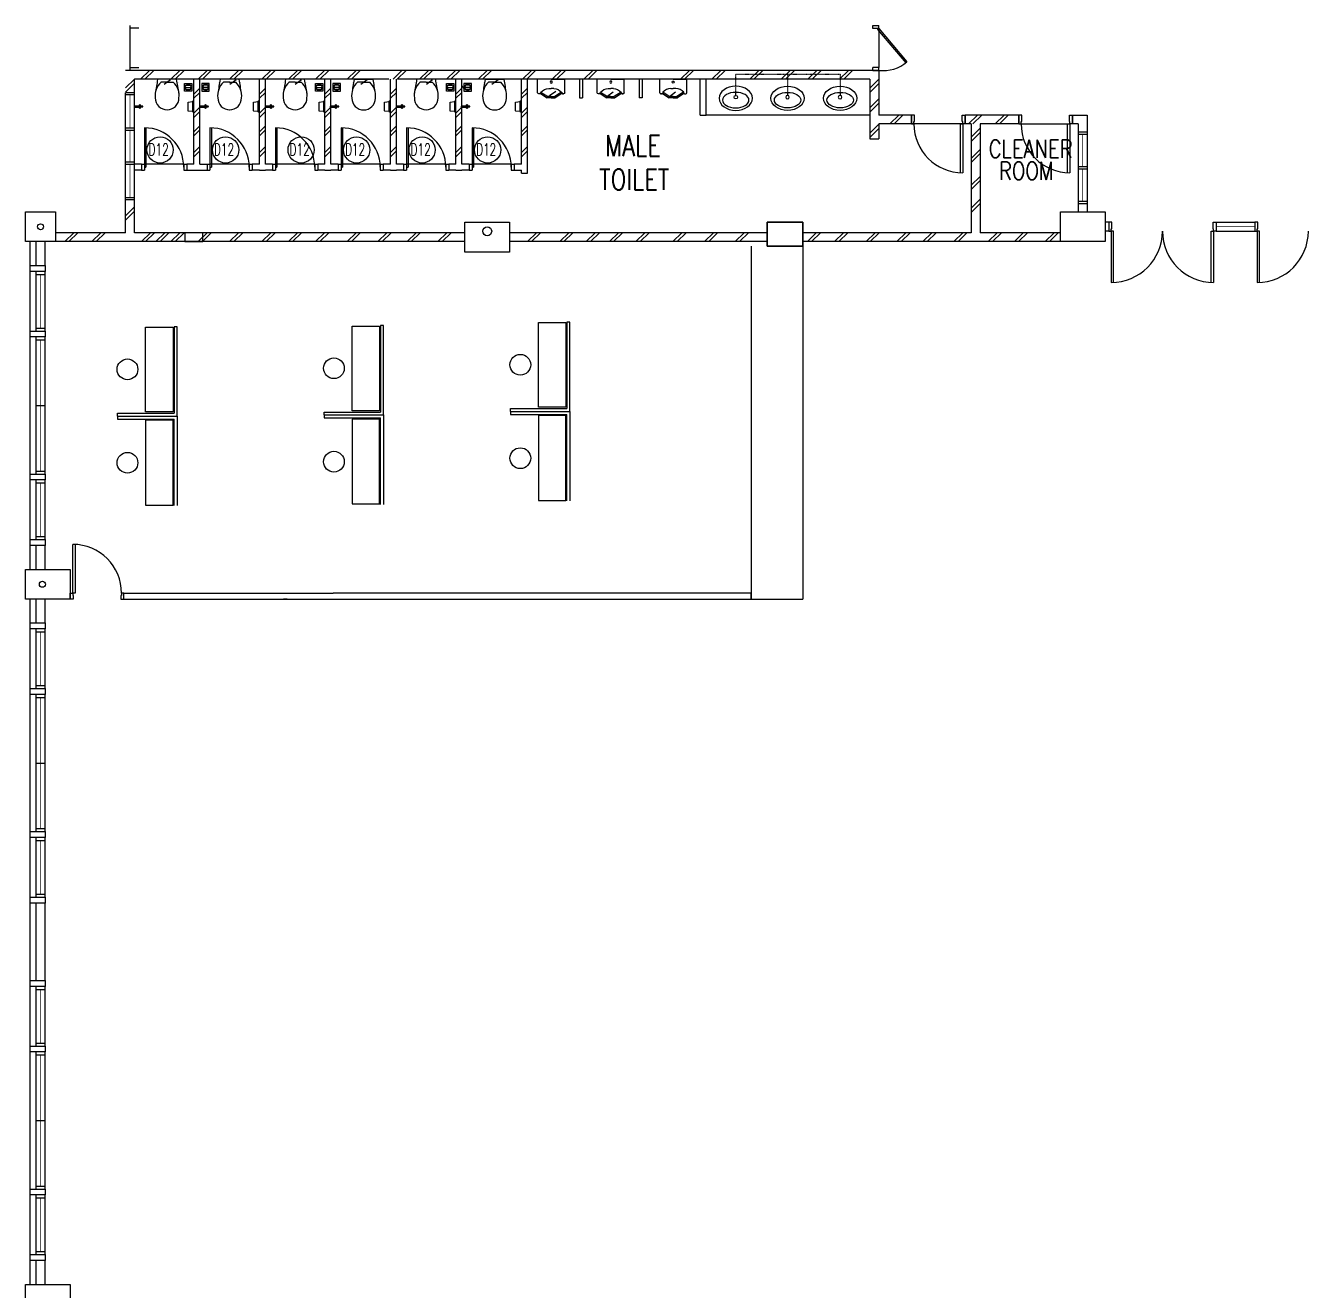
# Model space of a CAD drawing. Header units: feet. Extents: x 1670660 to 1747348, y -842699 to -759674.
# Drawn here: x 1678210 to 1699748, y -808274 to -787049 of the extents above; entities that cross this region are included whole.
import ezdxf
from ezdxf.enums import TextEntityAlignment as Align

# ---------------------------------------------------------------- set-up
doc = ezdxf.new("R2010")
doc.units = ezdxf.units.FT
doc.header["$LTSCALE"] = 13
doc.header["$MEASUREMENT"] = 0
doc.linetypes.add('DIVIDE', pattern=[1.25, 0.5, -0.25, 0, -0.25, 0, -0.25])
doc.layers.get('0').update_dxf_attribs({"linetype": 'CONTINUOUS'})
for name, color, linetype in [('COL', 3, 'CONTINUOUS'), ('COL-ENGR', 31, 'CONTINUOUS'), ('DOOR', 5, 'CONTINUOUS'), ('DR', 7, 'CONTINUOUS'), ('FIT', 5, 'CONTINUOUS'), ('FITT', 5, 'CONTINUOUS'), ('H', 1, 'CONTINUOUS'), ('partition', 7, 'CONTINUOUS'), ('PIPE', 5, 'DIVIDE'), ('RWDP', 145, 'CONTINUOUS'), ('SANI', 7, 'CONTINUOUS'), ('T25', 7, 'CONTINUOUS'), ('txt', 7, 'CONTINUOUS'), ('VP', 100, 'CONTINUOUS'), ('WALL', 2, 'CONTINUOUS'), ('WIN', 5, 'CONTINUOUS'), ('WIN-T', 7, 'CONTINUOUS'), ('WP', 50, 'DIVIDE')]:
    doc.layers.add(name, color=color, linetype=linetype)
doc.styles.add('ROMANS', font='romans')

# ---------------------------------------------------------------- blocks, each defined once
blk = doc.blocks.new('100FT')
at = {"layer": 'PIPE', "linetype": 'Continuous'}
blk.add_circle((0, 0), 50, dxfattribs=at)
at = {"layer": 'WP', "linetype": 'Continuous'}
for p, q in [((-37, 34), (37, 34)), ((-50, -3), (50, -3)), ((-34, -37), (34, -37))]:
    blk.add_line(p, q, dxfattribs=at)
blk = doc.blocks.new('A$C7CE3714C')
at = {"layer": 'FIT'}
blk.add_lwpolyline([(0, 0), (126, 0), (126, 126), (0, 126)], close=True, dxfattribs=at)
at = {"layer": 'FIT', "xscale": -1}
blk.add_blockref('100FT', (63, 66), dxfattribs=at)
blk = doc.blocks.new('DR-900-B')
at = {"layer": 'DR'}
for p, q in [((0, 900), (-150, 900)), ((-150, 900), (-150, 860)), ((0, 850), (0, 900)), ((-150, 860), (-110, 860)), ((-110, 860), (-110, 850)), ((-110, 850), (0, 850)), ((-150, 40), (-970, 40)), ((-969, 80), (-150, 80)), ((-150, 80), (-150, 40)), ((-150, 40), (-110, 40)), ((-150, 0), (-150, 40)), ((0, 0), (-150, 0)), ((-110, 50), (0, 50)), ((-110, 40), (-110, 50)), ((0, 50), (0, 0))]:
    blk.add_line(p, q, dxfattribs=at)
blk.add_arc((-150, 40), 820, 90, 180, dxfattribs=at)
blk = doc.blocks.new('UR')
at = {"color": 7}
for p, q in [((0, 157), (-227, 157)), ((-227, -68), (-227, 157)), ((-43, 0), (0, 0)), ((0, 157), (228, 157)), ((43, 0), (0, 0)), ((228, -68), (228, 157)), ((-190, -88), (-207, -88)), ((-179, -83), (-68, -152)), ((-172, -59), (-58, -131)), ((0, -153), (-68, -153)), ((0, -131), (-58, -131)), ((0, -131), (58, -131)), ((0, -153), (68, -153)), ((172, -59), (58, -131)), ((179, -83), (68, -152)), ((190, -88), (208, -88))]:
    blk.add_line(p, q, dxfattribs=at)
blk.add_circle((-1, 111), 16.9, dxfattribs=at)
for centre, radius, start, end in [((-42, -174), 175, 90.221, 139.2623), ((42, -174), 175, 40.7377, 89.779), ((-207, -68), 20, 180, 270), ((-194, -70), 18.3, 252.6976, 328.5201), ((-115, -86), 64.8, 158.2045, 175.535), ((115, -86), 64.8, 4.465, 21.7955), ((194, -70), 18.3, 211.4799, 287.3024), ((208, -68), 20, 270, 0)]:
    blk.add_arc(centre, radius, start, end, dxfattribs=at)
blk = doc.blocks.new('ELLIPSE')
blk.add_circle((0.5, 0.5), 0.5)
blk = doc.blocks.new('BASIN-01')
blk.add_circle((0, 0), 30.3)
for p, xscale, yscale, zscale in [((279, -221), -559.6811780125836, 404.3346891934725, 559.6811780125837), ((220, -179), -444.6356025322193, 259.9294430529471, 444.6356025322195)]:
    blk.add_blockref('ELLIPSE', p, dxfattribs=dict(xscale=xscale, yscale=yscale, zscale=zscale))
blk = doc.blocks.new('DR-1800-B')
at = {"layer": 'DR'}
for p, q in [((-50, 0), (0, 0)), ((0, 0), (0, -150)), ((-1800, 0), (-1800, -150)), ((-1750, 0), (-1800, 0)), ((-1800, -150), (-1760, -150)), ((-1760, -150), (-1760, -110)), ((-1760, -110), (-1750, -110)), ((-1760, -150), (-1760, -1010)), ((-1720, -150), (-1760, -150)), ((-1750, -110), (-1750, 0)), ((-1720, -1009), (-1720, -150)), ((-80, -1009), (-80, -150)), ((-80, -150), (-40, -150)), ((-50, -110), (-50, 0)), ((-40, -110), (-50, -110)), ((-40, -150), (-40, -110)), ((-40, -150), (-40, -1010)), ((0, -150), (-40, -150))]:
    blk.add_line(p, q, dxfattribs=at)
for centre, start, end in [((-1760, -150), 270, 0), ((-40, -150), 180.0001, 270)]:
    blk.add_arc(centre, 860, start, end, dxfattribs=at)
blk = doc.blocks.new('d900-1b1')
at = {"layer": 'DR'}
for p, q in [((40, 100), (40, 920)), ((80, 919), (80, 100)), ((0, 0), (0, 100)), ((0, 100), (40, 100)), ((50, 0), (0, 0)), ((80, 100), (40, 100)), ((40, 100), (40, 60)), ((40, 60), (50, 60)), ((50, 60), (50, 0)), ((860, 60), (850, 60)), ((850, 60), (850, 0)), ((850, 0), (900, 0)), ((860, 100), (860, 60)), ((900, 100), (860, 100)), ((900, 0), (900, 100))]:
    blk.add_line(p, q, dxfattribs=at)
blk.add_arc((40, 100), 820, 0, 90, dxfattribs=at)

msp = doc.modelspace()

# ---------------------------------------------------------------- linework, layer by layer
at = {"color": 0}
for p, q in [((1678285.2, -796174.1), (1678285.2, -790674.1)), ((1678285.2, -802174.1), (1678285.2, -796674.1)), ((1678285.2, -808174.1), (1678285.2, -802174.1))]:
    msp.add_line(p, q, dxfattribs=at)
at = {"layer": 'COL', "color": 0}
for points in [[(1678210.2, -790174.1), (1678710.2, -790174.1), (1678710.2, -790674.1), (1678210.2, -790674.1)], [(1696335.2, -790174.1), (1696335.2, -790674.1), (1695585.2, -790674.1), (1695585.2, -790174.1)], [(1686335.2, -790849.1), (1685585.2, -790849.1), (1685585.2, -790349.1), (1686335.2, -790349.1)], [(1690660.2, -790749.1), (1691260.2, -790749.1), (1691260.2, -790349.1), (1690660.2, -790349.1)], [(1680885.2, -790674.1), (1681185.2, -790674.1), (1681185.2, -790524.1), (1680885.2, -790524.1)], [(1678210.2, -796174.1), (1678960.2, -796174.1), (1678960.2, -796674.1), (1678210.2, -796674.1)], [(1678210.2, -808174.1), (1678960.2, -808174.1), (1678960.2, -808674.1), (1678210.2, -808674.1)]]:
    msp.add_lwpolyline(points, close=True, dxfattribs=at)
at = {"layer": 'COL-ENGR', "color": 0}
msp.add_lwpolyline([(1691260.2, -790749.1), (1690660.2, -790749.1), (1690660.2, -790349.1), (1691260.2, -790349.1)], close=True, dxfattribs=at)
at = {"layer": 'DOOR', "color": 0}
for p, q in [((1692435.2, -787099.1), (1692435.2, -787049.1)), ((1692435.2, -787049.1), (1692535.2, -787049.1)), ((1692535.2, -787099.1), (1692435.2, -787099.1)), ((1692515.9, -787115), (1692535.2, -787099.1)), ((1692515.9, -787115), (1692989.5, -787670.1)), ((1692535.2, -787099.1), (1692535.2, -787049.1)), ((1692535.2, -787099.1), (1693008.3, -787653.6)), ((1692535.6, -787099.1), (1692535.6, -787749.1)), ((1692535.6, -787749.1), (1692435.6, -787749.1)), ((1692435.6, -787799.1), (1692435.6, -787749.1)), ((1692435.6, -787799.1), (1692535.6, -787799.1)), ((1692535.6, -787799.1), (1692535.6, -787749.1))]:
    msp.add_line(p, q, dxfattribs=at)
msp.add_arc((1692609.9, -787199.8), 603.9, 262.93953, 311.27829, dxfattribs=at)
at = {"layer": 'DR', "color": 0, "ltscale": 10000}
for p, q in [((1693945.2, -788699.1), (1693085.2, -788699.1)), ((1695745.2, -788702.6), (1694885.2, -788702.6))]:
    msp.add_line(p, q, dxfattribs=at)
at = {"layer": 'DR', "color": 0}
for p, q in [((1680205.2, -788764.1), (1680205.2, -789474.1)), ((1680230.2, -788764.6), (1680230.2, -789424.1)), ((1681305.2, -788764.1), (1681305.2, -789474.1)), ((1681330.2, -788764.6), (1681330.2, -789424.1)), ((1682405.2, -788764.1), (1682405.2, -789474.1)), ((1682430.2, -788764.6), (1682430.2, -789424.1)), ((1683505.2, -788764.1), (1683505.2, -789474.1)), ((1683530.2, -788764.6), (1683530.2, -789424.1)), ((1684605.2, -788764.1), (1684605.2, -789474.1)), ((1684630.2, -788764.6), (1684630.2, -789424.1)), ((1685705.2, -788764.1), (1685705.2, -789474.1)), ((1685730.2, -788764.6), (1685730.2, -789424.1)), ((1680155.2, -789374.1), (1680155.2, -789474.1)), ((1680155.2, -789374.1), (1680205.2, -789374.1)), ((1680155.2, -789474.1), (1680205.2, -789474.1)), ((1680205.2, -789374.1), (1680205.2, -789474.1)), ((1680865.2, -789374.1), (1680205.2, -789374.1)), ((1680205.2, -789424.1), (1680230.2, -789424.1)), ((1680865.2, -789374.1), (1680865.2, -789474.1)), ((1680865.2, -789374.1), (1680915.2, -789374.1)), ((1680865.2, -789474.1), (1680915.2, -789474.1)), ((1680915.2, -789374.1), (1680915.2, -789474.1)), ((1681255.2, -789374.1), (1681255.2, -789474.1)), ((1681255.2, -789374.1), (1681305.2, -789374.1)), ((1681255.2, -789474.1), (1681305.2, -789474.1)), ((1681305.2, -789374.1), (1681305.2, -789474.1)), ((1681965.2, -789374.1), (1681305.2, -789374.1)), ((1681305.2, -789424.1), (1681330.2, -789424.1)), ((1681965.2, -789374.1), (1681965.2, -789474.1)), ((1681965.2, -789374.1), (1682015.2, -789374.1)), ((1681965.2, -789474.1), (1682015.2, -789474.1)), ((1682015.2, -789374.1), (1682015.2, -789474.1)), ((1682355.2, -789374.1), (1682355.2, -789474.1)), ((1682355.2, -789374.1), (1682405.2, -789374.1)), ((1682355.2, -789474.1), (1682405.2, -789474.1)), ((1682405.2, -789374.1), (1682405.2, -789474.1)), ((1683065.2, -789374.1), (1682405.2, -789374.1)), ((1682405.2, -789424.1), (1682430.2, -789424.1)), ((1683065.2, -789374.1), (1683065.2, -789474.1)), ((1683065.2, -789374.1), (1683115.2, -789374.1)), ((1683065.2, -789474.1), (1683115.2, -789474.1)), ((1683115.2, -789374.1), (1683115.2, -789474.1)), ((1683455.2, -789374.1), (1683455.2, -789474.1)), ((1683455.2, -789374.1), (1683505.2, -789374.1)), ((1683455.2, -789474.1), (1683505.2, -789474.1)), ((1683505.2, -789374.1), (1683505.2, -789474.1)), ((1684165.2, -789374.1), (1683505.2, -789374.1)), ((1683505.2, -789424.1), (1683530.2, -789424.1)), ((1684165.2, -789374.1), (1684165.2, -789474.1)), ((1684165.2, -789374.1), (1684215.2, -789374.1)), ((1684165.2, -789474.1), (1684215.2, -789474.1)), ((1684215.2, -789374.1), (1684215.2, -789474.1)), ((1684555.2, -789374.1), (1684555.2, -789474.1)), ((1684555.2, -789374.1), (1684605.2, -789374.1)), ((1684555.2, -789474.1), (1684605.2, -789474.1)), ((1684605.2, -789374.1), (1684605.2, -789474.1)), ((1685265.2, -789374.1), (1684605.2, -789374.1)), ((1684605.2, -789424.1), (1684630.2, -789424.1)), ((1685265.2, -789374.1), (1685265.2, -789474.1)), ((1685265.2, -789374.1), (1685315.2, -789374.1)), ((1685265.2, -789474.1), (1685315.2, -789474.1)), ((1685315.2, -789374.1), (1685315.2, -789474.1)), ((1685655.2, -789374.1), (1685655.2, -789474.1)), ((1685655.2, -789374.1), (1685705.2, -789374.1)), ((1685655.2, -789474.1), (1685705.2, -789474.1)), ((1685705.2, -789374.1), (1685705.2, -789474.1)), ((1686365.2, -789374.1), (1685705.2, -789374.1)), ((1685705.2, -789424.1), (1685730.2, -789424.1)), ((1686365.2, -789374.1), (1686365.2, -789474.1)), ((1686365.2, -789374.1), (1686415.2, -789374.1)), ((1686365.2, -789474.1), (1686415.2, -789474.1)), ((1686415.2, -789374.1), (1686415.2, -789474.1)), ((1698847.7, -790349.1), (1698847.7, -790499.1)), ((1698897.7, -790349.1), (1698847.7, -790349.1)), ((1698897.7, -790459.1), (1698897.7, -790349.1)), ((1698847.7, -790499.1), (1698887.7, -790499.1)), ((1698887.7, -790499.1), (1698887.7, -790459.1)), ((1698887.7, -790459.1), (1698897.7, -790459.1)), ((1698887.7, -790499.1), (1698887.7, -791359.1)), ((1698927.7, -790499.1), (1698887.7, -790499.1)), ((1698927.7, -791358.2), (1698927.7, -790499.1))]:
    msp.add_line(p, q, dxfattribs=at)
for centre, radius, start, end in [((1680205.2, -789424.1), 660, 0, 90), ((1681305.2, -789424.1), 660, 0, 90), ((1682405.2, -789424.1), 660, 0, 90), ((1683505.2, -789424.1), 660, 0, 90), ((1684605.2, -789424.1), 660, 0, 90), ((1685705.2, -789424.1), 660, 0, 90), ((1698887.7, -790499.1), 860, 270, 0)]:
    msp.add_arc(centre, radius, start, end, dxfattribs=at)
at = {"layer": 'FITT', "color": 0}
for p, q in [((1680040.7, -788394.1), (1680117.1, -788394.1)), ((1680040.7, -788419.1), (1680117.1, -788419.1)), ((1680124.3, -788389.8), (1680124.3, -788396.6)), ((1680124.4, -788416.5), (1680124.4, -788423.3)), ((1680134.3, -788389.8), (1680134.3, -788396.6)), ((1680134.4, -788416.5), (1680134.4, -788423.3)), ((1681140.7, -788394.1), (1681217.1, -788394.1)), ((1681140.7, -788419.1), (1681217.1, -788419.1)), ((1681224.3, -788389.8), (1681224.3, -788396.6)), ((1681224.4, -788416.5), (1681224.4, -788423.3)), ((1681234.3, -788389.8), (1681234.3, -788396.6)), ((1681234.4, -788416.5), (1681234.4, -788423.3)), ((1682240.7, -788394.1), (1682317.1, -788394.1)), ((1682240.7, -788419.1), (1682317.1, -788419.1)), ((1682324.3, -788389.8), (1682324.3, -788396.6)), ((1682324.4, -788416.5), (1682324.4, -788423.3)), ((1682334.3, -788389.8), (1682334.3, -788396.6)), ((1682334.4, -788416.5), (1682334.4, -788423.3)), ((1683332, -788394.1), (1683408.3, -788394.1)), ((1683332, -788419.1), (1683408.3, -788419.1)), ((1683415.6, -788389.8), (1683415.6, -788396.6)), ((1683415.6, -788416.5), (1683415.6, -788423.3)), ((1683425.6, -788389.8), (1683425.6, -788396.6)), ((1683425.6, -788416.5), (1683425.6, -788423.3)), ((1684440.7, -788394.1), (1684517.1, -788394.1)), ((1684440.7, -788419.1), (1684517.1, -788419.1)), ((1684524.3, -788389.8), (1684524.3, -788396.6)), ((1684524.4, -788416.5), (1684524.4, -788423.3)), ((1684534.3, -788389.8), (1684534.3, -788396.6)), ((1684534.4, -788416.5), (1684534.4, -788423.3)), ((1685532, -788394.1), (1685608.3, -788394.1)), ((1685532, -788419.1), (1685608.3, -788419.1)), ((1685615.6, -788389.8), (1685615.6, -788396.6)), ((1685615.6, -788416.5), (1685615.6, -788423.3)), ((1685625.6, -788389.8), (1685625.6, -788396.6)), ((1685625.6, -788416.5), (1685625.6, -788423.3))]:
    msp.add_line(p, q, dxfattribs=at)
at = {"layer": 'FITT', "color": 0, "elevation": 0}
for points in [[(1680145.2, -788414.1), (1680171.9, -788414, 0.9999995), (1680171.8, -788399), (1680145.2, -788399.1)], [(1681245.2, -788414.1), (1681271.9, -788414, 0.9999995), (1681271.8, -788399), (1681245.2, -788399.1)], [(1682345.2, -788414.1), (1682371.9, -788414, 0.9999995), (1682371.8, -788399), (1682345.2, -788399.1)], [(1683436.4, -788414.1), (1683463.1, -788414, 0.9999995), (1683463.1, -788399), (1683436.4, -788399.1)], [(1684545.2, -788414.1), (1684571.9, -788414, 0.9999995), (1684571.8, -788399), (1684545.2, -788399.1)], [(1685636.4, -788414.1), (1685663.1, -788414, 0.9999995), (1685663.1, -788399), (1685636.4, -788399.1)]]:
    msp.add_lwpolyline(points, format="xyb", dxfattribs=at)
at = {"layer": 'FITT', "color": 0}
for centre, radius in [((1680129.3, -788406.6), 11.1), ((1680129.3, -788382.8), 8.61), ((1680129.4, -788430.3), 8.61), ((1681229.3, -788406.6), 11.1), ((1681229.3, -788382.8), 8.61), ((1681229.4, -788430.3), 8.61), ((1682329.3, -788406.6), 11.1), ((1682329.3, -788382.8), 8.61), ((1682329.4, -788430.3), 8.61), ((1683420.6, -788406.6), 11.1), ((1683420.6, -788382.8), 8.61), ((1683420.6, -788430.3), 8.61), ((1684529.3, -788406.6), 11.1), ((1684529.3, -788382.8), 8.61), ((1684529.4, -788430.3), 8.61), ((1685620.6, -788406.6), 11.1), ((1685620.6, -788382.8), 8.61), ((1685620.6, -788430.3), 8.61)]:
    msp.add_circle(centre, radius, dxfattribs=at)
for centre, radius, start, end in [((1680044, -788406.6), 12.9, 104.6714, 255.39645), ((1680129.3, -788406.6), 17.5, 106.78275, 253.2851), ((1680129.3, -788406.6), 17.5, 286.78275, 73.2851), ((1681144, -788406.6), 12.9, 104.6714, 255.39645), ((1681229.3, -788406.6), 17.5, 106.78275, 253.2851), ((1681229.3, -788406.6), 17.5, 286.78275, 73.2851), ((1682244, -788406.6), 12.9, 104.6714, 255.39645), ((1682329.3, -788406.6), 17.5, 106.78275, 253.2851), ((1682329.3, -788406.6), 17.5, 286.78275, 73.2851), ((1683335.2, -788406.6), 12.9, 104.6714, 255.39645), ((1683420.6, -788406.6), 17.5, 106.78275, 253.2851), ((1683420.6, -788406.6), 17.5, 286.78275, 73.2851), ((1684444, -788406.6), 12.9, 104.6714, 255.39645), ((1684529.3, -788406.6), 17.5, 106.78275, 253.2851), ((1684529.3, -788406.6), 17.5, 286.78275, 73.2851), ((1685535.2, -788406.6), 12.9, 104.6714, 255.39645), ((1685620.6, -788406.6), 17.5, 106.78275, 253.2851), ((1685620.6, -788406.6), 17.5, 286.78275, 73.2851)]:
    msp.add_arc(centre, radius, start, end, dxfattribs=at)
at = {"layer": 'H', "color": 0}
for p, q in [((1680140.4, -787949.1), (1680290.4, -787799.1)), ((1680211.1, -787949.1), (1680361.1, -787799.1)), ((1680649.4, -787949.1), (1680799.4, -787799.1)), ((1680720.1, -787949.1), (1680870.1, -787799.1)), ((1681106.2, -787949.1), (1681256.2, -787799.1)), ((1681176.9, -787949.1), (1681326.9, -787799.1)), ((1681635.7, -787949.1), (1681785.7, -787799.1)), ((1681706.4, -787949.1), (1681856.4, -787799.1)), ((1682178.3, -787949.1), (1682328.3, -787799.1)), ((1682249, -787949.1), (1682399, -787799.1)), ((1682622.4, -787949.1), (1682772.4, -787799.1)), ((1682693.1, -787949.1), (1682843.1, -787799.1)), ((1683079.2, -787949.1), (1683229.2, -787799.1)), ((1683149.9, -787949.1), (1683299.9, -787799.1)), ((1683608.7, -787949.1), (1683758.7, -787799.1)), ((1683679.4, -787949.1), (1683829.4, -787799.1)), ((1684378.3, -787949.1), (1684528.3, -787799.1)), ((1684449, -787949.1), (1684599, -787799.1)), ((1684822.4, -787949.1), (1684972.4, -787799.1)), ((1684893.1, -787949.1), (1685043.1, -787799.1)), ((1685279.2, -787949.1), (1685429.2, -787799.1)), ((1685349.9, -787949.1), (1685499.9, -787799.1)), ((1685808.7, -787949.1), (1685958.7, -787799.1)), ((1685879.4, -787949.1), (1686029.4, -787799.1)), ((1686552.3, -787949.1), (1686702.3, -787799.1)), ((1686623, -787949.1), (1686773, -787799.1)), ((1687052.9, -787949.1), (1687202.9, -787799.1)), ((1687123.6, -787949.1), (1687273.6, -787799.1)), ((1687582.4, -787949.1), (1687732.4, -787799.1)), ((1687653.1, -787949.1), (1687803.1, -787799.1)), ((1689204.7, -787949.1), (1689354.7, -787799.1)), ((1689275.4, -787949.1), (1689425.4, -787799.1)), ((1689734.1, -787949.1), (1689884.1, -787799.1)), ((1689804.8, -787949.1), (1689954.8, -787799.1)), ((1690369, -787949.1), (1690519, -787799.1)), ((1690439.7, -787949.1), (1690589.7, -787799.1)), ((1690898.5, -787949.1), (1691048.5, -787799.1)), ((1690969.2, -787949.1), (1691119.2, -787799.1)), ((1691345.7, -787949.1), (1691495.7, -787799.1)), ((1691416.4, -787949.1), (1691566.4, -787799.1)), ((1691875.1, -787949.1), (1692025.1, -787799.1)), ((1691945.9, -787949.1), (1692095.9, -787799.1)), ((1679885.2, -788094.9), (1680035.2, -787944.9)), ((1679885.2, -788165.6), (1680035.2, -788015.6)), ((1692385.2, -788099.2), (1692535.2, -787949.2)), ((1692385.2, -788169.9), (1692535.2, -788019.9)), ((1681035.2, -788197.7), (1681135.2, -788097.7)), ((1681035.2, -788268.4), (1681135.2, -788168.4)), ((1682135.2, -788197.7), (1682235.2, -788097.7)), ((1682135.2, -788268.4), (1682235.2, -788168.4)), ((1683235.2, -788197.7), (1683335.2, -788097.7)), ((1683235.2, -788268.4), (1683335.2, -788168.4)), ((1684335.2, -788197.7), (1684435.2, -788097.7)), ((1684335.2, -788268.4), (1684435.2, -788168.4)), ((1685435.2, -788197.7), (1685535.2, -788097.7)), ((1685435.2, -788268.4), (1685535.2, -788168.4)), ((1686535.2, -788197.7), (1686635.2, -788097.7)), ((1686535.2, -788268.4), (1686635.2, -788168.4)), ((1681035.2, -788517.2), (1681135.2, -788417.2)), ((1682135.2, -788517.2), (1682235.2, -788417.2)), ((1683235.2, -788517.2), (1683335.2, -788417.2)), ((1684335.2, -788517.2), (1684435.2, -788417.2)), ((1685435.2, -788517.2), (1685535.2, -788417.2)), ((1686535.2, -788517.2), (1686635.2, -788417.2)), ((1692385.2, -788428.5), (1692535.2, -788278.5)), ((1692385.2, -788499.2), (1692535.2, -788349.2)), ((1681035.2, -788587.9), (1681135.2, -788487.9)), ((1682135.2, -788587.9), (1682235.2, -788487.9)), ((1683235.2, -788587.9), (1683335.2, -788487.9)), ((1684335.2, -788587.9), (1684435.2, -788487.9)), ((1685435.2, -788587.9), (1685535.2, -788487.9)), ((1686535.2, -788587.9), (1686635.2, -788487.9)), ((1692385.2, -788853), (1692535.2, -788703)), ((1692720.3, -788699.1), (1692870.3, -788549.1)), ((1692791, -788699.1), (1692941, -788549.1)), ((1694042.4, -788699.1), (1694192.4, -788549.1)), ((1694113.1, -788699.1), (1694263.1, -788549.1)), ((1694489.5, -788699.1), (1694639.5, -788549.1)), ((1694560.2, -788699.1), (1694710.2, -788549.1)), ((1681035.2, -788829), (1681135.2, -788729)), ((1681035.2, -788899.8), (1681135.2, -788799.8)), ((1682135.2, -788829), (1682235.2, -788729)), ((1682135.2, -788899.8), (1682235.2, -788799.8)), ((1683235.2, -788829), (1683335.2, -788729)), ((1683235.2, -788899.8), (1683335.2, -788799.8)), ((1684335.2, -788829), (1684435.2, -788729)), ((1684335.2, -788899.8), (1684435.2, -788799.8)), ((1685435.2, -788829), (1685535.2, -788729)), ((1685435.2, -788899.8), (1685535.2, -788799.8)), ((1686535.2, -788829), (1686635.2, -788729)), ((1686535.2, -788899.8), (1686635.2, -788799.8)), ((1692385.2, -788923.7), (1692535.2, -788773.7)), ((1694085.2, -788922.1), (1694235.2, -788772.1)), ((1694085.2, -788992.8), (1694235.2, -788842.8)), ((1681035.2, -789179.3), (1681135.2, -789079.3)), ((1682135.2, -789179.3), (1682235.2, -789079.3)), ((1683235.2, -789179.3), (1683335.2, -789079.3)), ((1684335.2, -789179.3), (1684435.2, -789079.3)), ((1685435.2, -789179.3), (1685535.2, -789079.3)), ((1686535.2, -789179.3), (1686635.2, -789079.3)), ((1694085.2, -789275.9), (1694235.2, -789125.9)), ((1681035.2, -789250.1), (1681135.2, -789150.1)), ((1682135.2, -789250.1), (1682235.2, -789150.1)), ((1683235.2, -789250.1), (1683335.2, -789150.1)), ((1684335.2, -789250.1), (1684435.2, -789150.1)), ((1685435.2, -789250.1), (1685535.2, -789150.1)), ((1686535.2, -789250.1), (1686635.2, -789150.1)), ((1694085.2, -789346.6), (1694235.2, -789196.6)), ((1694085.2, -789728.6), (1694235.2, -789578.6)), ((1694085.2, -789799.4), (1694235.2, -789649.4)), ((1694085.2, -790111.8), (1694235.2, -789961.8)), ((1679885.2, -790240.9), (1680035.2, -790090.9)), ((1679885.2, -790311.6), (1680035.2, -790161.6)), ((1694085.2, -790182.5), (1694235.2, -790032.5)), ((1678867.3, -790674.1), (1679017.3, -790524.1)), ((1678938, -790674.1), (1679088, -790524.1)), ((1679324.1, -790674.1), (1679474.1, -790524.1)), ((1679394.9, -790674.1), (1679544.9, -790524.1)), ((1680153.8, -790674.1), (1680303.8, -790524.1)), ((1680224.5, -790674.1), (1680374.5, -790524.1)), ((1680396.3, -790674.1), (1680546.3, -790524.1)), ((1680467, -790674.1), (1680617, -790524.1)), ((1680649.4, -790674.1), (1680799.4, -790524.1)), ((1680720.1, -790674.1), (1680870.1, -790524.1)), ((1681106.2, -790674.1), (1681256.2, -790524.1)), ((1681176.9, -790674.1), (1681326.9, -790524.1)), ((1681635.7, -790674.1), (1681785.7, -790524.1)), ((1681706.4, -790674.1), (1681856.4, -790524.1)), ((1682178.3, -790674.1), (1682328.3, -790524.1)), ((1682249, -790674.1), (1682399, -790524.1)), ((1682622.4, -790674.1), (1682772.4, -790524.1)), ((1682693.1, -790674.1), (1682843.1, -790524.1)), ((1683079.2, -790674.1), (1683229.2, -790524.1)), ((1683149.9, -790674.1), (1683299.9, -790524.1)), ((1683608.7, -790674.1), (1683758.7, -790524.1)), ((1683679.4, -790674.1), (1683829.4, -790524.1)), ((1684126.3, -790674.1), (1684276.3, -790524.1)), ((1684197, -790674.1), (1684347, -790524.1)), ((1684614.7, -790674.1), (1684764.7, -790524.1)), ((1684685.4, -790674.1), (1684835.4, -790524.1)), ((1685132.3, -790674.1), (1685282.3, -790524.1)), ((1685203, -790674.1), (1685353, -790524.1)), ((1686635.7, -790674.1), (1686785.7, -790524.1)), ((1686706.4, -790674.1), (1686856.4, -790524.1)), ((1687178.3, -790674.1), (1687328.3, -790524.1)), ((1687249, -790674.1), (1687399, -790524.1)), ((1687622.4, -790674.1), (1687772.4, -790524.1)), ((1687693.1, -790674.1), (1687843.1, -790524.1)), ((1688012.3, -790674.1), (1688162.3, -790524.1)), ((1688083, -790674.1), (1688233, -790524.1)), ((1688456.4, -790674.1), (1688606.4, -790524.1)), ((1688527.1, -790674.1), (1688677.1, -790524.1)), ((1689079.2, -790674.1), (1689229.2, -790524.1)), ((1689149.9, -790674.1), (1689299.9, -790524.1)), ((1689608.7, -790674.1), (1689758.7, -790524.1)), ((1689679.4, -790674.1), (1689829.4, -790524.1)), ((1690126.3, -790674.1), (1690276.3, -790524.1)), ((1690197, -790674.1), (1690347, -790524.1)), ((1691335.8, -790674.1), (1691485.8, -790524.1)), ((1691406.5, -790674.1), (1691556.5, -790524.1)), ((1691792.6, -790674.1), (1691942.6, -790524.1)), ((1691863.3, -790674.1), (1692013.3, -790524.1)), ((1692322.1, -790674.1), (1692472.1, -790524.1)), ((1692392.8, -790674.1), (1692542.8, -790524.1)), ((1692839.7, -790674.1), (1692989.7, -790524.1)), ((1692910.4, -790674.1), (1693060.4, -790524.1)), ((1693277, -790674.1), (1693427, -790524.1)), ((1693347.7, -790674.1), (1693497.7, -790524.1)), ((1693794.6, -790674.1), (1693944.6, -790524.1)), ((1693865.3, -790674.1), (1694015.3, -790524.1)), ((1694374, -790674.1), (1694524, -790524.1)), ((1694444.7, -790674.1), (1694594.7, -790524.1)), ((1694811.3, -790674.1), (1694961.3, -790524.1)), ((1694882, -790674.1), (1695032, -790524.1)), ((1695328.9, -790674.1), (1695478.9, -790524.1)), ((1695399.6, -790674.1), (1695549.6, -790524.1))]:
    msp.add_line(p, q, dxfattribs=at)
at = {"layer": 'partition', "color": 0}
for p, q in [((1692385.2, -788549.1), (1689635.2, -788549.1)), ((1693085.2, -788699.1), (1693085.2, -788549.1)), ((1694885.2, -788699.1), (1694885.2, -788549.1)), ((1694885.2, -788549.1), (1694885.2, -788699.1))]:
    msp.add_line(p, q, dxfattribs=at)
at = {"layer": 'RWDP', "color": 0}
for centre, radius in [((1678460.2, -790424.1), 50), ((1685960.2, -790499.1), 75), ((1678491.5, -796424.1), 50)]:
    msp.add_circle(centre, radius, dxfattribs=at)
at = {"layer": 'SANI', "color": 0}
for p, q in [((1680396.3, -787996.8), (1680396.3, -787996.8)), ((1680745.7, -787949.1), (1680426, -787949.1)), ((1680586.3, -787996.8), (1680480.8, -787996.8)), ((1680585.4, -787996.8), (1680690.9, -787996.8)), ((1680775.4, -787996.8), (1680775.4, -787996.8)), ((1681446.1, -787996.8), (1681446.1, -787996.8)), ((1681795.5, -787949.1), (1681475.8, -787949.1)), ((1681636.1, -787996.8), (1681530.6, -787996.8)), ((1681635.2, -787996.8), (1681740.7, -787996.8)), ((1681825.2, -787996.8), (1681825.2, -787996.8)), ((1682545.8, -787996.8), (1682545.7, -787996.8)), ((1682895.2, -787949.1), (1682575.4, -787949.1)), ((1682735.7, -787996.8), (1682630.2, -787996.8)), ((1682734.8, -787996.8), (1682840.3, -787996.8)), ((1682924.8, -787996.8), (1682924.8, -787996.8)), ((1683695.4, -787998.1), (1683695.4, -787998.1)), ((1684044.8, -787950.3), (1683725.1, -787950.3)), ((1683885.4, -787998.1), (1683779.9, -787998.1)), ((1683884.5, -787998.1), (1683990, -787998.1)), ((1684745.8, -787996.8), (1684745.7, -787996.8)), ((1685095.2, -787949.1), (1684775.4, -787949.1)), ((1684935.7, -787996.8), (1684830.2, -787996.8)), ((1684934.8, -787996.8), (1685040.3, -787996.8)), ((1685124.8, -787996.8), (1685124.8, -787996.8)), ((1685895.4, -787998.1), (1685895.4, -787998.1)), ((1686244.8, -787950.3), (1685925.1, -787950.3)), ((1686085.4, -787998.1), (1685979.9, -787998.1)), ((1686084.5, -787998.1), (1686190, -787998.1)), ((1687510.2, -787949.1), (1687510.2, -788258.3)), ((1687560.2, -787949.1), (1687560.2, -788258.3)), ((1688510.2, -787949.1), (1688510.2, -788258.3)), ((1688560.2, -787949.1), (1688560.2, -788258.3)), ((1687510.2, -788258.3), (1687560.2, -788258.3)), ((1688560.2, -788258.3), (1688510.2, -788258.3))]:
    msp.add_line(p, q, dxfattribs=at)
for points in [[(1681010.2, -788491.4), (1680940.5, -788481.5, -0.373687), (1680936.3, -788476.5), (1680936.4, -788336.4, -0.373687), (1680940.8, -788331.5), (1681010.5, -788321.7)], [(1681035.2, -788493.2), (1681035.2, -788320, 0.4601841), (1681010.2, -788321.8)], [(1681010.5, -788321.8), (1681010.2, -788491.4, 0.5654258), (1681038.4, -788488.8, 0.4601841)], [(1682110.2, -788491.4), (1682040.5, -788481.5, -0.373687), (1682036.3, -788476.5), (1682036.4, -788336.4, -0.373687), (1682040.8, -788331.5), (1682110.5, -788321.7)], [(1682135.2, -788493.2), (1682135.2, -788320, 0.4601841), (1682110.2, -788321.8)], [(1682110.5, -788321.8), (1682110.2, -788491.4, 0.5654258), (1682138.4, -788488.8, 0.4601841)], [(1683210.2, -788491.4), (1683140.5, -788481.5, -0.373687), (1683136.3, -788476.5), (1683136.4, -788336.4, -0.373687), (1683140.8, -788331.5), (1683210.5, -788321.7)], [(1683235.2, -788493.2), (1683235.2, -788320, 0.4601841), (1683210.2, -788321.8)], [(1683210.5, -788321.8), (1683210.2, -788491.4, 0.5654258), (1683238.4, -788488.8, 0.4601841)], [(1684310.2, -788491.4), (1684240.5, -788481.5, -0.373687), (1684236.3, -788476.5), (1684236.4, -788336.4, -0.373687), (1684240.8, -788331.5), (1684310.5, -788321.7)], [(1684335.2, -788493.2), (1684335.2, -788320, 0.4601841), (1684310.2, -788321.8)], [(1684310.5, -788321.8), (1684310.2, -788491.4, 0.5654258), (1684338.4, -788488.8, 0.4601841)], [(1685410.2, -788491.4), (1685340.5, -788481.5, -0.373687), (1685336.3, -788476.5), (1685336.4, -788336.4, -0.373687), (1685340.8, -788331.5), (1685410.5, -788321.7)], [(1685435.2, -788493.2), (1685435.2, -788320, 0.4601841), (1685410.2, -788321.8)], [(1685410.5, -788321.8), (1685410.2, -788491.4, 0.5654258), (1685438.4, -788488.8, 0.4601841)], [(1686510.2, -788491.4), (1686440.5, -788481.5, -0.373687), (1686436.3, -788476.5), (1686436.4, -788336.4, -0.373687), (1686440.8, -788331.5), (1686510.5, -788321.7)], [(1686535.2, -788493.2), (1686535.2, -788320, 0.4601841), (1686510.2, -788321.8)], [(1686510.5, -788321.8), (1686510.2, -788491.4, 0.5654258), (1686538.4, -788488.8, 0.4601841)]]:
    msp.add_lwpolyline(points, format="xyb", dxfattribs=at)
for centre, radius, start, end in [((1680680.7, -788219.3), 296.7, 131.76878, 188.34412), ((1704355.5, -792023.6), 24273.9, 170.33681, 170.89893), ((1680491, -788219.3), 296.7, 351.65588, 48.23122), ((1656816.2, -792023.6), 24273.9, 9.10107, 9.66319), ((1681730.5, -788219.3), 296.7, 131.76878, 188.34412), ((1705405.3, -792023.6), 24273.9, 170.33681, 170.89893), ((1681540.8, -788219.3), 296.7, 351.65588, 48.23122), ((1657866, -792023.6), 24273.9, 9.10107, 9.66319), ((1682830.2, -788219.3), 296.7, 131.76878, 188.34412), ((1706504.9, -792023.6), 24273.9, 170.33681, 170.89893), ((1682640.4, -788219.3), 296.7, 351.65588, 48.23122), ((1658965.6, -792023.6), 24273.9, 9.10107, 9.66319), ((1683979.8, -788220.6), 296.7, 131.76878, 188.34412), ((1707654.6, -792024.9), 24273.9, 170.33681, 170.89893), ((1683790.1, -788220.6), 296.7, 351.65588, 48.23122), ((1660115.3, -792024.9), 24273.9, 9.10107, 9.66319), ((1685030.2, -788219.3), 296.7, 131.76878, 188.34412), ((1708704.9, -792023.6), 24273.9, 170.33681, 170.89893), ((1684840.4, -788219.3), 296.7, 351.65588, 48.23122), ((1661165.6, -792023.6), 24273.9, 9.10107, 9.66319), ((1686179.8, -788220.6), 296.7, 131.76878, 188.34412), ((1709854.6, -792024.9), 24273.9, 170.33681, 170.89893), ((1685990.1, -788220.6), 296.7, 351.65588, 48.23122), ((1662315.3, -792024.9), 24273.9, 9.10107, 9.66319), ((1680584.6, -788264.1), 197.4, 179.51694, 271.02679), ((1680587.1, -788264.1), 197.4, 268.97321, 0.48306), ((1681634.4, -788264.1), 197.4, 179.51694, 271.02679), ((1681636.9, -788264.1), 197.4, 268.97321, 0.48306), ((1682734, -788264.1), 197.4, 179.51694, 271.02679), ((1682736.5, -788264.1), 197.4, 268.97321, 0.48306), ((1683883.7, -788265.3), 197.4, 179.51694, 271.02679), ((1683886.2, -788265.3), 197.4, 268.97321, 0.48306), ((1684934, -788264.1), 197.4, 179.51694, 271.02679), ((1684936.5, -788264.1), 197.4, 268.97321, 0.48306), ((1686083.7, -788265.3), 197.4, 179.51694, 271.02679), ((1686086.2, -788265.3), 197.4, 268.97321, 0.48306)]:
    msp.add_arc(centre, radius, start, end, dxfattribs=at)
at = {"layer": 'VP', "color": 0}
for p, q in [((1680538.2, -788028.4), (1680643.3, -787953.5)), ((1681638.2, -788028.4), (1681743.3, -787953.5)), ((1682738.2, -788028.4), (1682843.3, -787953.5)), ((1683838.2, -788028.4), (1683943.3, -787953.5)), ((1684938.2, -788028.4), (1685043.3, -787953.5)), ((1685568.3, -788100.8), (1685532.6, -788050.8)), ((1686038.2, -788028.4), (1686143.3, -787953.5)), ((1687007.3, -788220.6), (1687112.5, -788145.7)), ((1687968.6, -788235.8), (1688073.8, -788160.9)), ((1689018.6, -788235.8), (1689123.8, -788160.9))]:
    msp.add_line(p, q, dxfattribs=at)
at = {"layer": 'WALL', "color": 0}
for p, q in [((1692535.2, -787799.1), (1679885.2, -787799.1)), ((1692535.2, -787799.1), (1692535.2, -788549.1)), ((1680035.2, -788174.1), (1680035.2, -787949.1)), ((1684310.2, -787949.1), (1680035.2, -787949.1)), ((1681035.2, -789374.1), (1681035.2, -787949.1)), ((1681135.2, -789374.1), (1681135.2, -787949.1)), ((1682135.2, -789374.1), (1682135.2, -787949.1)), ((1682235.2, -789374.1), (1682235.2, -787949.1)), ((1683235.2, -789374.1), (1683235.2, -787949.1)), ((1683335.2, -789374.1), (1683335.2, -787949.1)), ((1684335.2, -789374.1), (1684335.2, -787949.1)), ((1684435.2, -789374.1), (1684435.2, -787949.1)), ((1692385.2, -787949.1), (1684460.2, -787949.1)), ((1685435.2, -789374.1), (1685435.2, -787949.1)), ((1685535.2, -789374.1), (1685535.2, -787949.1)), ((1686535.2, -789374.1), (1686535.2, -787949.1)), ((1686635.2, -789524.1), (1686635.2, -787949.1)), ((1689535.2, -788549.1), (1689535.2, -787949.1)), ((1689635.2, -788549.1), (1689635.2, -787949.1)), ((1692385.2, -787949.1), (1692385.2, -788949.1)), ((1680035.2, -788174.1), (1679885.2, -788174.1)), ((1689535.2, -788549.1), (1689635.2, -788549.1)), ((1693085.2, -788549.1), (1692535.2, -788549.1)), ((1693085.2, -788699.1), (1692535.2, -788699.1)), ((1692535.2, -788699.1), (1692535.2, -788949.1)), ((1694885.2, -788549.1), (1693985.2, -788549.1)), ((1693985.2, -788699.1), (1693985.2, -788549.1)), ((1693985.2, -788549.1), (1693985.2, -788699.1)), ((1694085.2, -788699.1), (1693985.2, -788699.1)), ((1694085.2, -788699.1), (1694085.2, -790524.1)), ((1694885.2, -788699.1), (1694235.2, -788699.1)), ((1694235.2, -788699.1), (1694235.2, -790524.1)), ((1694885.2, -788549.1), (1694835.2, -788549.1)), ((1695785.2, -788699.1), (1695785.2, -788549.1)), ((1695785.2, -788549.1), (1696035.2, -788549.1)), ((1695885.2, -788699.1), (1695785.2, -788699.1)), ((1695885.2, -788699.1), (1695885.2, -788836.6)), ((1696035.2, -788549.1), (1696035.2, -788836.6)), ((1692385.2, -788949.1), (1692535.2, -788949.1)), ((1680155.2, -789374.1), (1680035.2, -789374.1)), ((1680155.2, -789474.1), (1680035.2, -789474.1)), ((1681035.2, -789374.1), (1680915.2, -789374.1)), ((1680915.2, -789474.1), (1681255.2, -789474.1)), ((1681135.2, -789374.1), (1681255.2, -789374.1)), ((1682135.2, -789374.1), (1682015.2, -789374.1)), ((1682135.2, -789474.1), (1682015.2, -789474.1)), ((1682135.2, -789474.1), (1682235.2, -789474.1)), ((1682355.2, -789374.1), (1682235.2, -789374.1)), ((1682355.2, -789474.1), (1682235.2, -789474.1)), ((1683235.2, -789374.1), (1683115.2, -789374.1)), ((1683235.2, -789474.1), (1683115.2, -789474.1)), ((1683235.2, -789474.1), (1683335.2, -789474.1)), ((1683455.2, -789374.1), (1683335.2, -789374.1)), ((1683455.2, -789474.1), (1683335.2, -789474.1)), ((1684335.2, -789374.1), (1684215.2, -789374.1)), ((1684335.2, -789474.1), (1684215.2, -789474.1)), ((1684335.2, -789474.1), (1684435.2, -789474.1)), ((1684555.2, -789374.1), (1684435.2, -789374.1)), ((1684555.2, -789474.1), (1684435.2, -789474.1)), ((1685435.2, -789374.1), (1685315.2, -789374.1)), ((1685435.2, -789474.1), (1685315.2, -789474.1)), ((1685435.2, -789474.1), (1685535.2, -789474.1)), ((1685655.2, -789374.1), (1685535.2, -789374.1)), ((1685655.2, -789474.1), (1685535.2, -789474.1)), ((1686535.2, -789374.1), (1686415.2, -789374.1)), ((1686415.2, -789474.1), (1686535.2, -789474.1)), ((1686535.2, -789524.1), (1686535.2, -789474.1)), ((1686535.2, -789524.1), (1686635.2, -789524.1)), ((1679885.2, -790524.1), (1679885.2, -789974.1)), ((1680035.2, -789974.1), (1679885.2, -789974.1)), ((1680035.2, -790524.1), (1680035.2, -789974.1)), ((1696035.2, -790036.6), (1695885.2, -790036.6)), ((1695885.2, -790036.6), (1695885.2, -790174.1)), ((1696035.2, -790036.6), (1696035.2, -790174.1)), ((1696397.7, -790349.1), (1696335.2, -790349.1)), ((1679885.2, -790524.1), (1678710.2, -790524.1)), ((1685585.2, -790524.1), (1680035.2, -790524.1)), ((1690660.2, -790524.1), (1686335.2, -790524.1)), ((1694085.2, -790524.1), (1691260.2, -790524.1)), ((1695585.2, -790524.1), (1694235.2, -790524.1)), ((1696397.7, -790499.1), (1696335.2, -790499.1)), ((1678385.2, -791074.1), (1678385.2, -790674.1)), ((1678535.2, -791074.1), (1678535.2, -790674.1)), ((1679885.2, -790674.1), (1678710.2, -790674.1)), ((1685585.2, -790674.1), (1679885.2, -790674.1)), ((1690660.2, -790674.1), (1686335.2, -790674.1)), ((1695585.2, -790674.1), (1691260.2, -790674.1)), ((1678385.2, -796174.1), (1678385.2, -795774.1)), ((1678535.2, -796174.1), (1678535.2, -795774.1)), ((1678385.2, -797074.1), (1678385.2, -796674.1)), ((1678535.2, -797074.1), (1678535.2, -796674.1)), ((1678385.2, -802709), (1678385.2, -801774.1)), ((1678535.2, -802574.1), (1678535.2, -801774.1)), ((1678385.2, -803074.1), (1678385.2, -802674.1)), ((1678535.2, -803074.1), (1678535.2, -802574.1)), ((1678385.2, -808174.1), (1678385.2, -807774.1)), ((1678535.2, -808174.1), (1678535.2, -807774.1))]:
    msp.add_line(p, q, dxfattribs=at)
at = {"layer": 'WALL', "color": 0, "linetype": 'Continuous'}
for p, q in [((1690394, -790749.1), (1690394, -796674.1)), ((1691260.2, -790749.1), (1691260.2, -796674.1)), ((1680753, -792101), (1680703, -792101)), ((1680703, -792101), (1680703, -793551)), ((1680753, -793601), (1680753, -792101)), ((1684220, -792083), (1684170, -792083)), ((1684170, -792083), (1684170, -793533)), ((1684220, -793583), (1684220, -792083)), ((1687349, -792024), (1687299, -792024)), ((1687299, -792024), (1687299, -793474)), ((1687349, -793524), (1687349, -792024)), ((1679753, -793601), (1679753, -793551)), ((1679753, -793551), (1680703, -793551)), ((1679753, -793601), (1679753, -793576)), ((1679753, -793601), (1680753, -793601)), ((1679753, -793601), (1680753, -793601)), ((1679753, -793601), (1679753, -793626)), ((1679753, -793601), (1679753, -793651)), ((1679753, -793651), (1680703, -793651)), ((1680703, -795101), (1680703, -793651)), ((1680753, -793601), (1680753, -795101)), ((1683220, -793583), (1683220, -793533)), ((1683220, -793533), (1684170, -793533)), ((1683220, -793583), (1683220, -793558)), ((1683220, -793583), (1684220, -793583)), ((1683220, -793583), (1684220, -793583)), ((1683220, -793583), (1683220, -793608)), ((1683220, -793583), (1683220, -793633)), ((1683220, -793633), (1684170, -793633)), ((1684170, -795083), (1684170, -793633)), ((1684220, -793583), (1684220, -795083)), ((1686349, -793524), (1686349, -793474)), ((1686349, -793474), (1687299, -793474)), ((1686349, -793524), (1686349, -793499)), ((1686349, -793524), (1687349, -793524)), ((1686349, -793524), (1687349, -793524)), ((1686349, -793524), (1686349, -793549)), ((1686349, -793524), (1686349, -793574)), ((1686349, -793574), (1687299, -793574)), ((1687299, -795024), (1687299, -793574)), ((1687349, -793524), (1687349, -795024)), ((1679860.2, -796574.1), (1683372.7, -796574.1)), ((1682522.7, -796574.1), (1682522.7, -796574.1)), ((1690394, -796574.1), (1683372.7, -796574.1)), ((1690394, -796674.1), (1690394, -796574.1)), ((1679860.2, -796674.1), (1683372.7, -796674.1)), ((1682602.7, -796674.1), (1682541, -796674.1)), ((1682602.7, -796674.1), (1682602.7, -796674.1)), ((1683372.7, -796674.1), (1690394, -796674.1)), ((1690394, -796674.1), (1690394, -796674.1)), ((1690394, -796674.1), (1691260.2, -796674.1))]:
    msp.add_line(p, q, dxfattribs=at)
at = {"layer": 'WALL', "color": 0}
for points in [[(1678285.2, -791074.1), (1678535.2, -791074.1), (1678535.2, -791174.1), (1678285.2, -791174.1)], [(1678285.2, -792174.1), (1678535.2, -792174.1), (1678535.2, -792274.1), (1678285.2, -792274.1)], [(1678285.2, -794574.1), (1678535.2, -794574.1), (1678535.2, -794674.1), (1678285.2, -794674.1)], [(1678285.2, -795674.1), (1678535.2, -795674.1), (1678535.2, -795774.1), (1678285.2, -795774.1)], [(1678285.2, -797074.1), (1678535.2, -797074.1), (1678535.2, -797174.1), (1678285.2, -797174.1)], [(1678285.2, -798174.1), (1678535.2, -798174.1), (1678535.2, -798274.1), (1678285.2, -798274.1)], [(1678285.2, -800574.1), (1678535.2, -800574.1), (1678535.2, -800674.1), (1678285.2, -800674.1)], [(1678285.2, -801674.1), (1678535.2, -801674.1), (1678535.2, -801774.1), (1678285.2, -801774.1)], [(1678285.2, -803074.1), (1678535.2, -803074.1), (1678535.2, -803174.1), (1678285.2, -803174.1)], [(1678285.2, -804174.1), (1678535.2, -804174.1), (1678535.2, -804274.1), (1678285.2, -804274.1)], [(1678285.2, -806574.1), (1678535.2, -806574.1), (1678535.2, -806674.1), (1678285.2, -806674.1)], [(1678285.2, -807674.1), (1678535.2, -807674.1), (1678535.2, -807774.1), (1678285.2, -807774.1)]]:
    msp.add_lwpolyline(points, close=True, dxfattribs=at)
at = {"layer": 'WALL', "color": 0, "linetype": 'Continuous'}
for points in [[(1680225, -793531), (1680225, -792108), (1680687, -792108), (1680687, -793531)], [(1683692, -793513), (1683692, -792090), (1684154, -792090), (1684154, -793513)], [(1686821, -793454), (1686821, -792031), (1687283, -792031), (1687283, -793454)], [(1683692, -793653), (1683692, -795076), (1684154, -795076), (1684154, -793653)], [(1686821, -793594), (1686821, -795017), (1687283, -795017), (1687283, -793594)], [(1680225, -793671), (1680225, -795094), (1680687, -795094), (1680687, -793671)]]:
    msp.add_lwpolyline(points, close=True, dxfattribs=at)
for centre in [(1686516, -792740), (1679920, -792817), (1683387, -792799), (1679920, -794385), (1683387, -794367), (1686516, -794308)]:
    msp.add_circle(centre, 174, dxfattribs=at)
at = {"layer": 'WIN', "color": 0}
for p, q in [((1679960.2, -787049.1), (1679960.2, -787799.1)), ((1680110.2, -787089.1), (1679960.2, -787089.1)), ((1680110.2, -787759.1), (1679960.2, -787759.1)), ((1679885.2, -789974.1), (1679885.2, -788174.1)), ((1680035.2, -788212.1), (1679885.2, -788212.1)), ((1680035.2, -789974.1), (1680035.2, -788174.1)), ((1680035.2, -788767.8), (1679885.2, -788767.8)), ((1680035.2, -788805.8), (1679885.2, -788805.8)), ((1695885.2, -788836.6), (1695885.2, -790036.6)), ((1696035.2, -788836.6), (1695885.2, -788836.6)), ((1696035.2, -788874.6), (1695885.2, -788874.6)), ((1696035.2, -788836.6), (1696035.2, -790036.6)), ((1680035.2, -789342.4), (1679885.2, -789342.4)), ((1680035.2, -789380.4), (1679885.2, -789380.4)), ((1696035.2, -789417.6), (1695885.2, -789417.6)), ((1696035.2, -789455.6), (1695885.2, -789455.6)), ((1680035.2, -789936.1), (1679885.2, -789936.1)), ((1696035.2, -789998.6), (1695885.2, -789998.6)), ((1698197.7, -790349.1), (1698847.7, -790349.1)), ((1698197.7, -790499.1), (1698847.7, -790499.1)), ((1678385.2, -792174.1), (1678385.2, -791174.1)), ((1678385.2, -791224.1), (1678535.2, -791224.1)), ((1678535.2, -792174.1), (1678535.2, -791174.1)), ((1678385.2, -792124.1), (1678535.2, -792124.1)), ((1678385.2, -794574.1), (1678385.2, -792274.1)), ((1678385.2, -792324.1), (1678535.2, -792324.1)), ((1678535.2, -794574.1), (1678535.2, -792274.1)), ((1678385.2, -793424.1), (1678535.2, -793424.1)), ((1678385.2, -794524.1), (1678535.2, -794524.1)), ((1678385.2, -795674.1), (1678385.2, -794674.1)), ((1678385.2, -794724.1), (1678535.2, -794724.1)), ((1678535.2, -795674.1), (1678535.2, -794674.1)), ((1678385.2, -795624.1), (1678535.2, -795624.1)), ((1678385.2, -798174.1), (1678385.2, -797174.1)), ((1678385.2, -797224.1), (1678535.2, -797224.1)), ((1678535.2, -798174.1), (1678535.2, -797174.1)), ((1678385.2, -798124.1), (1678535.2, -798124.1)), ((1678385.2, -800574.1), (1678385.2, -798274.1)), ((1678385.2, -798324.1), (1678535.2, -798324.1)), ((1678535.2, -800574.1), (1678535.2, -798274.1)), ((1678385.2, -799424.1), (1678535.2, -799424.1)), ((1678385.2, -800524.1), (1678535.2, -800524.1)), ((1678385.2, -801674.1), (1678385.2, -800674.1)), ((1678385.2, -800724.1), (1678535.2, -800724.1)), ((1678535.2, -801674.1), (1678535.2, -800674.1)), ((1678385.2, -801624.1), (1678535.2, -801624.1)), ((1678385.2, -804174.1), (1678385.2, -803174.1)), ((1678385.2, -803224.1), (1678535.2, -803224.1)), ((1678535.2, -804174.1), (1678535.2, -803174.1)), ((1678385.2, -804124.1), (1678535.2, -804124.1)), ((1678385.2, -806574.1), (1678385.2, -804274.1)), ((1678385.2, -804324.1), (1678535.2, -804324.1)), ((1678535.2, -806574.1), (1678535.2, -804274.1)), ((1678385.2, -805424.1), (1678535.2, -805424.1)), ((1678385.2, -806524.1), (1678535.2, -806524.1)), ((1678385.2, -807674.1), (1678385.2, -806674.1)), ((1678385.2, -806724.1), (1678535.2, -806724.1)), ((1678535.2, -807674.1), (1678535.2, -806674.1)), ((1678385.2, -807624.1), (1678535.2, -807624.1))]:
    msp.add_line(p, q, dxfattribs=at)
at = {"layer": 'WIN', "color": 0, "const_width": 10, "flags": 128}
for points in [[(1679960.2, -788767.8), (1679960.2, -788212.1)], [(1679960.2, -789342.4), (1679960.2, -788805.8)], [(1695960.2, -788874.6), (1695960.2, -789417.6)], [(1679960.2, -789936.1), (1679960.2, -789380.4)], [(1695960.2, -789455.6), (1695960.2, -789998.6)], [(1698847.7, -790424.1), (1698197.7, -790424.1)], [(1678460.2, -792124.1), (1678460.2, -791224.1)], [(1678460.2, -794524.1), (1678460.2, -792324.1)], [(1678460.2, -794724.1), (1678460.2, -795624.1)], [(1678460.2, -798124.1), (1678460.2, -797224.1)], [(1678460.2, -800524.1), (1678460.2, -798324.1)], [(1678460.2, -800724.1), (1678460.2, -801624.1)], [(1678460.2, -804124.1), (1678460.2, -803224.1)], [(1678460.2, -806524.1), (1678460.2, -804324.1)], [(1678460.2, -806724.1), (1678460.2, -807624.1)]]:
    msp.add_lwpolyline(points, dxfattribs=at)
at = {"layer": 'WIN-T', "color": 0}
for centre in [(1680467.4, -789134.3), (1681567.4, -789134.3), (1682835.5, -789134.3), (1683767.4, -789134.3), (1684867.4, -789134.3), (1685967.4, -789134.3)]:
    msp.add_circle(centre, 220, dxfattribs=at)
at = {"layer": 'WP', "color": 0}
for p, q in [((1690135.2, -788218.8), (1690135.2, -787861.6)), ((1690135.2, -787861.6), (1691889.4, -787861.6)), ((1691006.1, -788218.8), (1691006.1, -787861.6)), ((1691889.4, -788218.8), (1691889.4, -787861.6))]:
    msp.add_line(p, q, dxfattribs=at)

# ---------------------------------------------------------------- block references
at = {"layer": 'DR', "color": 0, "rotation": 359.9999999466392}
msp.add_blockref('d900-1b1', (1678960.2, -796674.1), dxfattribs=at)
at = {"layer": 'SANI', "color": 0}
msp.add_blockref('BASIN-01', (1690135.2, -788249.1), dxfattribs=at)
at = {"layer": 'SANI', "color": 0, "xscale": -1}
for p in [(1691001.9, -788249.1), (1691885.2, -788249.1)]:
    msp.add_blockref('BASIN-01', p, dxfattribs=at)
at = {"layer": 'T25', "color": 0, "xscale": -1}
for p in [(1681002.2, -788148.3), (1681002.2, -788148.3), (1683202.2, -788148.3), (1683202.2, -788148.3), (1685402.2, -788148.3), (1685402.2, -788148.3)]:
    msp.add_blockref('A$C7CE3714C', p, dxfattribs=at)
at = {"layer": 'T25', "color": 0}
for p in [(1681168.3, -788148.3), (1681168.3, -788148.3), (1683368.3, -788148.3), (1683368.3, -788148.3), (1685568.3, -788148.3), (1685568.3, -788148.3)]:
    msp.add_blockref('A$C7CE3714C', p, dxfattribs=at)
at = {"layer": 'WALL', "color": 0, "xscale": -1}
for p in [(1687035.2, -788106), (1688035.2, -788106)]:
    msp.add_blockref('UR', p, dxfattribs=at)
at = {"layer": 'WALL', "color": 0}
for name, p in [('UR', (1689085.2, -788106)), ('DR-1800-B', (1698197.7, -790349.1))]:
    msp.add_blockref(name, p, dxfattribs=at)
at = {"layer": 'WALL', "color": 0, "rotation": 90}
for p in [(1693985.2, -788549.1), (1695785.2, -788549.1)]:
    msp.add_blockref('DR-900-B', p, dxfattribs=at)

# ---------------------------------------------------------------- texts
at = {"layer": 'txt', "color": 0, "ltscale": 10, "style": 'ROMANS', "width": 0.8}
for s, height, p in [('MALE', 350, (1688406.3, -789063.7, 3887.4)), ('CLEANER', 300, (1695084.5, -789115.8, 3887.4)), ('ROOM', 300, (1695011.6, -789486.8, 3887.4)), ('TOILET', 350, (1688429.1, -789631, 3887.4))]:
    msp.add_text(s, height=height, dxfattribs=at).set_placement(p, align=Align.MIDDLE)
at = {"layer": 'WIN-T', "color": 0, "style": 'ROMANS', "width": 0.65}
for p in [(1680272.9, -789228.2), (1681372.9, -789228.2), (1682641.1, -789228.2), (1683572.9, -789228.2), (1684672.9, -789228.2), (1685772.9, -789228.2)]:
    msp.add_text('D12', height=200, dxfattribs=at).set_placement(p)

doc.saveas('drawing.dxf')
